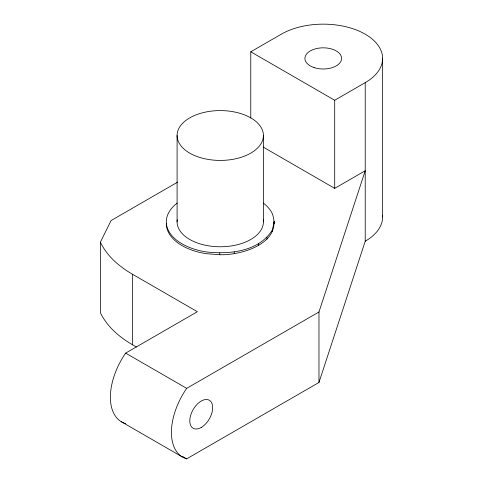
<?xml version="1.0" encoding="UTF-8"?>
<svg xmlns="http://www.w3.org/2000/svg" width="483" height="483" viewBox="0 0 483 483"><rect width="100%" height="100%" fill="white"/><g stroke="black" fill="none" stroke-linecap="round" stroke-linejoin="round"><path stroke-width="0.72" d="M177.659 182.121L111.078 220.562L100.398 242.146L100.398 312.64A124.089 71.641 0 0 0 132.529 344.747L136.405 347.005M132.511 344.759L132.511 274.266A124.089 71.641 0 0 1 100.398 242.146M177.092 221.842L177.092 135.5M263.344 203.101A53.951 31.147 0 0 1 272.37 213.782C282.633 243.094 242.11 255.247 220.254 254.752L219.777 254.716L219.777 252.953M263.416 221.842L263.416 135.5A43.162 24.917 0 0 0 198.676 113.922A43.162 24.917 0 0 0 198.676 157.084A43.162 24.917 0 0 0 263.416 135.5M274.145 223.599L274.145 221.564M182.785 456.598L186.686 458.85L318.967 382.464L318.967 311.982L365.22 170.747L365.22 82.641A59.349 34.263 0 0 0 365.22 34.184A59.349 34.263 0 0 0 281.293 34.184L250.774 51.808L250.774 118.069M318.967 382.464L365.22 241.228L365.22 170.747L334.701 188.364L263.138 147.043M274.145 223.327L274.205 221.842L272.37 229.908L272.37 231.665M177.164 203.101A53.951 31.147 0 0 0 206.289 251.933C229.377 254.571 259.021 251.649 272.37 229.908M250.774 51.808L334.701 100.265L365.22 82.641M125.646 423.609A53.969 31.16 -60 0 1 125.646 353.115L197.366 311.704L132.511 274.266M125.646 353.115L186.686 388.356L318.967 311.982M219.777 254.716L206.289 253.69A53.951 31.147 0 0 1 166.303 223.605M121.221 421.671L182.26 456.918M382.602 58.413L382.602 217M334.701 100.265L334.701 188.364M266.978 237.419L266.978 239.182M258.405 243.867L258.405 245.63M234.219 251.933L234.219 253.69M263.253 219.674A43.162 24.917 0 0 1 220.254 246.765A43.162 24.917 0 0 1 177.255 219.674M382.56 215.629A59.349 34.263 0 0 1 365.22 241.228M186.686 458.85A53.969 31.16 -60 0 1 186.686 388.356M314.089 67.584A18.342 10.59 0 0 0 341.602 58.413A18.342 10.59 0 0 0 314.089 49.242A18.342 10.59 0 0 0 314.089 67.584M201.236 427.473A16.187 9.346 -60 0 0 211.149 401.928A16.187 9.346 -60 0 0 191.328 413.376A16.187 9.346 -60 0 0 201.236 427.473"/></g></svg>
